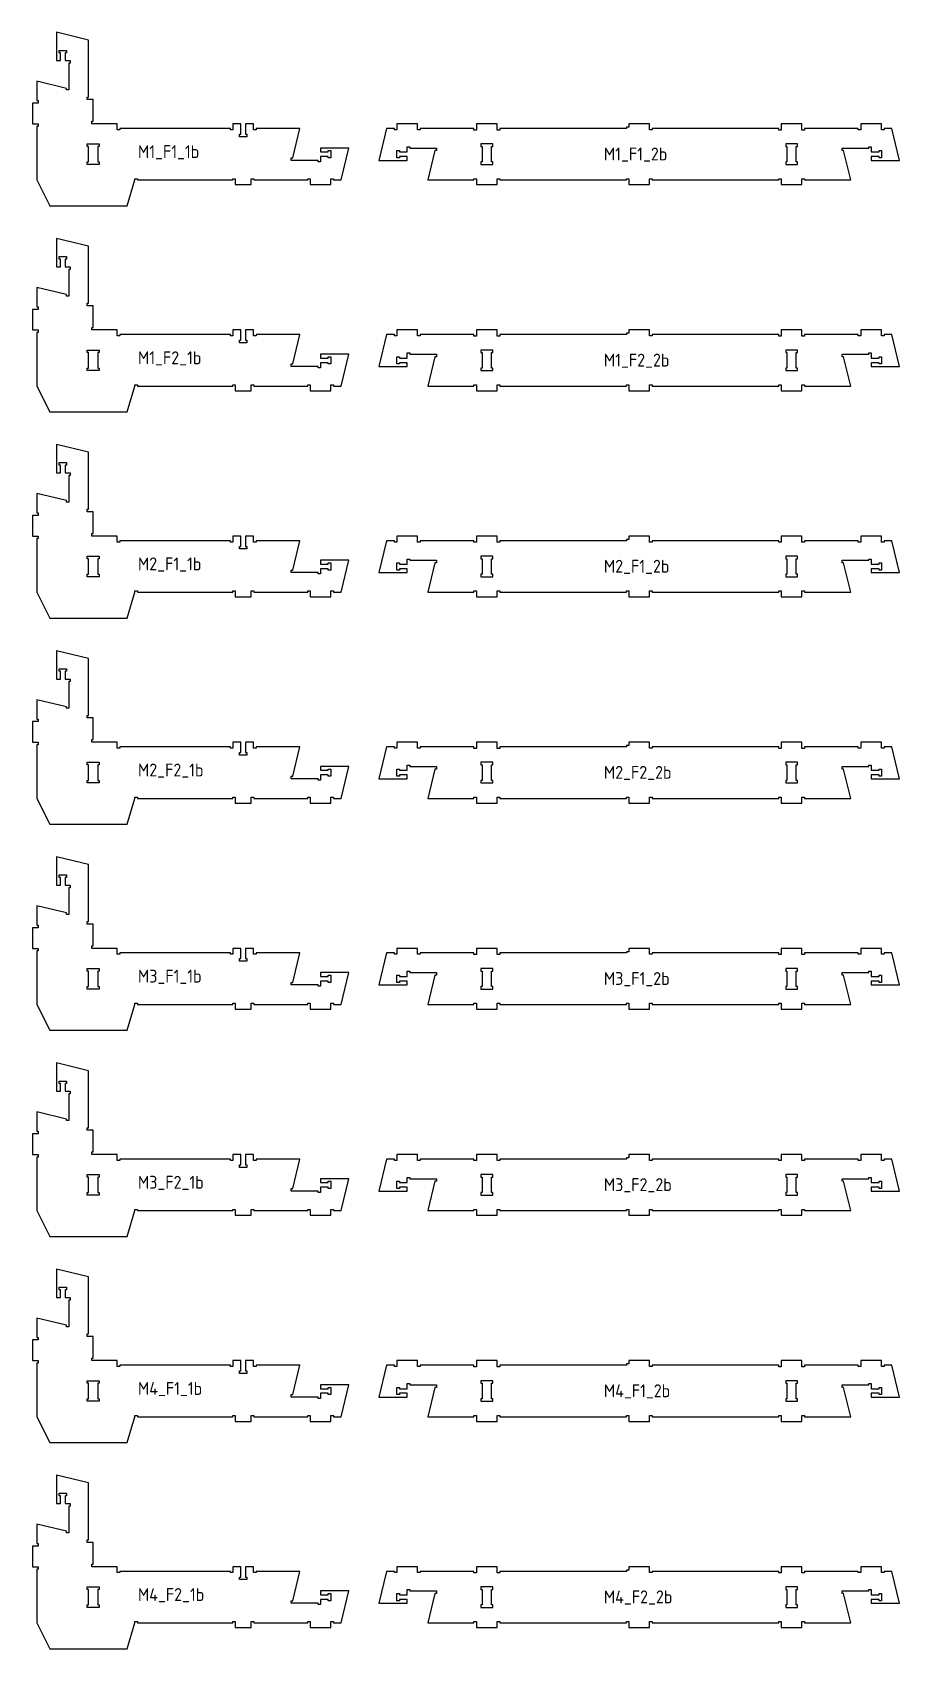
# Model space of a CAD drawing. Header units: millimetres. Extents: x -30325 to 14169, y -12596 to 6470.
# Drawn here: x -245 to 3119, y -5141 to 1132 of the extents above; entities that cross this region are included whole.
import ezdxf

# ---------------------------------------------------------------- set-up
doc = ezdxf.new("R2010")
doc.units = ezdxf.units.MM
doc.header["$MEASUREMENT"] = 0
doc.layers.add('freeswerk_CODES', color=50, linetype='Continuous')

msp = doc.modelspace()

# ---------------------------------------------------------------- linework, layer by layer
for points in [[(872.6, 667.7), (902.6, 667.7), (902.6, 672.7), (912.6, 672.7), (912.6, 644.7), (902.6, 644.7), (902.6, 649.7), (872.6, 649.7), (872.6, 629.7), (862.6, 629.7), (862.6, 634.7), (759, 634.7), (759, 644.7), (765, 644.7), (792.6, 758.7), (622.6, 758.7), (622.6, 753.7), (612.6, 753.7), (612.6, 776.7), (581.6, 776.7), (581.6, 736.7), (586.6, 736.7), (586.6, 726.7), (558.6, 726.7), (558.6, 736.7), (563.6, 736.7), (563.6, 776.7), (532.6, 776.7), (532.6, 753.7), (522.6, 753.7), (522.6, 758.7), (93.6, 758.7), (93.6, 753.7), (83.6, 753.7), (83.6, 776.7), (-14.4, 776.7), (-14.4, 786.7), (-9.4, 786.7), (-9.4, 870.7), (-32.4, 870.7), (-32.4, 880.7), (-27.4, 880.7), (-27.4, 1101.8), (-151.4, 1131.8), (-151.4, 1021.8), (-136.4, 1021.8), (-136.4, 1051.8), (-141.4, 1051.8), (-141.4, 1061.8), (-113.4, 1061.8), (-113.4, 1051.8), (-118.4, 1051.8), (-118.4, 1021.8), (-98.4, 1021.8), (-98.4, 1011.8), (-103.4, 1011.8), (-103.4, 908.3), (-113.4, 908.3), (-113.4, 914.2), (-227.4, 941.8), (-227.4, 866.7), (-222.4, 866.7), (-222.4, 856.7), (-245.4, 856.7), (-245.4, 776.7), (-222.4, 776.7), (-222.4, 766.7), (-227.4, 766.7), (-227.4, 558.7), (-177.4, 458.7), (122.6, 458.7), (152.6, 558.7), (152.6, 563.7), (162.6, 563.7), (162.6, 558.7), (531.6, 558.7), (531.6, 563.7), (541.6, 563.7), (541.6, 540.7), (603.6, 540.7), (603.6, 563.7), (613.6, 563.7), (613.6, 558.7), (822.6, 558.7), (822.6, 563.7), (832.6, 563.7), (832.6, 540.7), (912.6, 540.7), (912.6, 563.7), (922.6, 563.7), (922.6, 558.7), (952.6, 558.7), (982.6, 682.7), (872.6, 682.7)], [(-27.4, 688.7), (-32.4, 688.7), (-32.4, 698.7), (13.6, 698.7), (13.6, 688.7), (8.6, 688.7), (8.6, 628.7), (13.6, 628.7), (13.6, 618.7), (-32.4, 618.7), (-32.4, 628.7), (-27.4, 628.7)], [(1494.5, 618.7), (1540.5, 618.7), (1540.5, 628.7), (1535.5, 628.7), (1535.5, 688.7), (1540.5, 688.7), (1540.5, 698.7), (1494.5, 698.7), (1494.5, 688.7), (1499.5, 688.7), (1499.5, 628.7), (1494.5, 628.7)], [(2681.5, 688.7), (2681.5, 628.7), (2676.5, 628.7), (2676.5, 618.7), (2722.5, 618.7), (2722.5, 628.7), (2717.5, 628.7), (2717.5, 688.7), (2722.5, 688.7), (2722.5, 698.7), (2676.5, 698.7), (2676.5, 688.7)], [(872.6, -132.3), (902.6, -132.3), (902.6, -127.3), (912.6, -127.3), (912.6, -155.3), (902.6, -155.3), (902.6, -150.3), (872.6, -150.3), (872.6, -170.3), (862.6, -170.3), (862.6, -165.3), (759, -165.3), (759, -155.3), (765, -155.3), (792.6, -41.3), (622.6, -41.3), (622.6, -46.3), (612.6, -46.3), (612.6, -23.3), (581.6, -23.3), (581.6, -63.3), (586.6, -63.3), (586.6, -73.3), (558.6, -73.3), (558.6, -63.3), (563.6, -63.3), (563.6, -23.3), (532.6, -23.3), (532.6, -46.3), (522.6, -46.3), (522.6, -41.3), (93.6, -41.3), (93.6, -46.3), (83.6, -46.3), (83.6, -23.3), (-14.4, -23.3), (-14.4, -13.3), (-9.4, -13.3), (-9.4, 70.7), (-32.4, 70.7), (-32.4, 80.7), (-27.4, 80.7), (-27.4, 301.8), (-151.4, 331.8), (-151.4, 221.8), (-136.4, 221.8), (-136.4, 251.8), (-141.4, 251.8), (-141.4, 261.8), (-113.4, 261.8), (-113.4, 251.8), (-118.4, 251.8), (-118.4, 221.8), (-98.4, 221.8), (-98.4, 211.8), (-103.4, 211.8), (-103.4, 108.3), (-113.4, 108.3), (-113.4, 114.2), (-227.4, 141.8), (-227.4, 66.7), (-222.4, 66.7), (-222.4, 56.7), (-245.4, 56.7), (-245.4, -23.3), (-222.4, -23.3), (-222.4, -33.3), (-227.4, -33.3), (-227.4, -241.3), (-177.4, -341.3), (122.6, -341.3), (152.6, -241.3), (152.6, -236.3), (162.6, -236.3), (162.6, -241.3), (531.6, -241.3), (531.6, -236.3), (541.6, -236.3), (541.6, -259.3), (603.6, -259.3), (603.6, -236.3), (613.6, -236.3), (613.6, -241.3), (822.6, -241.3), (822.6, -236.3), (832.6, -236.3), (832.6, -259.3), (912.6, -259.3), (912.6, -236.3), (922.6, -236.3), (922.6, -241.3), (952.6, -241.3), (982.6, -117.3), (872.6, -117.3)], [(-27.4, -111.3), (-32.4, -111.3), (-32.4, -101.3), (13.6, -101.3), (13.6, -111.3), (8.6, -111.3), (8.6, -171.3), (13.6, -171.3), (13.6, -181.3), (-32.4, -181.3), (-32.4, -171.3), (-27.4, -171.3)], [(1494.5, -181.3), (1540.5, -181.3), (1540.5, -171.3), (1535.5, -171.3), (1535.5, -111.3), (1540.5, -111.3), (1540.5, -101.3), (1494.5, -101.3), (1494.5, -111.3), (1499.5, -111.3), (1499.5, -171.3), (1494.5, -171.3)], [(2681.5, -111.3), (2681.5, -171.3), (2676.5, -171.3), (2676.5, -181.3), (2722.5, -181.3), (2722.5, -171.3), (2717.5, -171.3), (2717.5, -111.3), (2722.5, -111.3), (2722.5, -101.3), (2676.5, -101.3), (2676.5, -111.3)], [(872.6, -932.3), (902.6, -932.3), (902.6, -927.3), (912.6, -927.3), (912.6, -955.3), (902.6, -955.3), (902.6, -950.3), (872.6, -950.3), (872.6, -970.3), (862.6, -970.3), (862.6, -965.3), (759, -965.3), (759, -955.3), (765, -955.3), (792.6, -841.3), (622.6, -841.3), (622.6, -846.3), (612.6, -846.3), (612.6, -823.3), (581.6, -823.3), (581.6, -863.3), (586.6, -863.3), (586.6, -873.3), (558.6, -873.3), (558.6, -863.3), (563.6, -863.3), (563.6, -823.3), (532.6, -823.3), (532.6, -846.3), (522.6, -846.3), (522.6, -841.3), (93.6, -841.3), (93.6, -846.3), (83.6, -846.3), (83.6, -823.3), (-14.4, -823.3), (-14.4, -813.3), (-9.4, -813.3), (-9.4, -729.3), (-32.4, -729.3), (-32.4, -719.3), (-27.4, -719.3), (-27.4, -498.2), (-151.4, -468.2), (-151.4, -578.2), (-136.4, -578.2), (-136.4, -548.2), (-141.4, -548.2), (-141.4, -538.2), (-113.4, -538.2), (-113.4, -548.2), (-118.4, -548.2), (-118.4, -578.2), (-98.4, -578.2), (-98.4, -588.2), (-103.4, -588.2), (-103.4, -691.7), (-113.4, -691.7), (-113.4, -685.8), (-227.4, -658.2), (-227.4, -733.3), (-222.4, -733.3), (-222.4, -743.3), (-245.4, -743.3), (-245.4, -823.3), (-222.4, -823.3), (-222.4, -833.3), (-227.4, -833.3), (-227.4, -1041.3), (-177.4, -1141.3), (122.6, -1141.3), (152.6, -1041.3), (152.6, -1036.3), (162.6, -1036.3), (162.6, -1041.3), (531.6, -1041.3), (531.6, -1036.3), (541.6, -1036.3), (541.6, -1059.3), (603.6, -1059.3), (603.6, -1036.3), (613.6, -1036.3), (613.6, -1041.3), (822.6, -1041.3), (822.6, -1036.3), (832.6, -1036.3), (832.6, -1059.3), (912.6, -1059.3), (912.6, -1036.3), (922.6, -1036.3), (922.6, -1041.3), (952.6, -1041.3), (982.6, -917.3), (872.6, -917.3)], [(-27.4, -911.3), (-32.4, -911.3), (-32.4, -901.3), (13.6, -901.3), (13.6, -911.3), (8.6, -911.3), (8.6, -971.3), (13.6, -971.3), (13.6, -981.3), (-32.4, -981.3), (-32.4, -971.3), (-27.4, -971.3)], [(1494.5, -981.3), (1540.5, -981.3), (1540.5, -971.3), (1535.5, -971.3), (1535.5, -911.3), (1540.5, -911.3), (1540.5, -901.3), (1494.5, -901.3), (1494.5, -911.3), (1499.5, -911.3), (1499.5, -971.3), (1494.5, -971.3)], [(2681.5, -911.3), (2681.5, -971.3), (2676.5, -971.3), (2676.5, -981.3), (2722.5, -981.3), (2722.5, -971.3), (2717.5, -971.3), (2717.5, -911.3), (2722.5, -911.3), (2722.5, -901.3), (2676.5, -901.3), (2676.5, -911.3)], [(872.6, -1732.3), (902.6, -1732.3), (902.6, -1727.3), (912.6, -1727.3), (912.6, -1755.3), (902.6, -1755.3), (902.6, -1750.3), (872.6, -1750.3), (872.6, -1770.3), (862.6, -1770.3), (862.6, -1765.3), (759, -1765.3), (759, -1755.3), (765, -1755.3), (792.6, -1641.3), (622.6, -1641.3), (622.6, -1646.3), (612.6, -1646.3), (612.6, -1623.3), (581.6, -1623.3), (581.6, -1663.3), (586.6, -1663.3), (586.6, -1673.3), (558.6, -1673.3), (558.6, -1663.3), (563.6, -1663.3), (563.6, -1623.3), (532.6, -1623.3), (532.6, -1646.3), (522.6, -1646.3), (522.6, -1641.3), (93.6, -1641.3), (93.6, -1646.3), (83.6, -1646.3), (83.6, -1623.3), (-14.4, -1623.3), (-14.4, -1613.3), (-9.4, -1613.3), (-9.4, -1529.3), (-32.4, -1529.3), (-32.4, -1519.3), (-27.4, -1519.3), (-27.4, -1298.2), (-151.4, -1268.2), (-151.4, -1378.2), (-136.4, -1378.2), (-136.4, -1348.2), (-141.4, -1348.2), (-141.4, -1338.2), (-113.4, -1338.2), (-113.4, -1348.2), (-118.4, -1348.2), (-118.4, -1378.2), (-98.4, -1378.2), (-98.4, -1388.2), (-103.4, -1388.2), (-103.4, -1491.7), (-113.4, -1491.7), (-113.4, -1485.8), (-227.4, -1458.2), (-227.4, -1533.3), (-222.4, -1533.3), (-222.4, -1543.3), (-245.4, -1543.3), (-245.4, -1623.3), (-222.4, -1623.3), (-222.4, -1633.3), (-227.4, -1633.3), (-227.4, -1841.3), (-177.4, -1941.3), (122.6, -1941.3), (152.6, -1841.3), (152.6, -1836.3), (162.6, -1836.3), (162.6, -1841.3), (531.6, -1841.3), (531.6, -1836.3), (541.6, -1836.3), (541.6, -1859.3), (603.6, -1859.3), (603.6, -1836.3), (613.6, -1836.3), (613.6, -1841.3), (822.6, -1841.3), (822.6, -1836.3), (832.6, -1836.3), (832.6, -1859.3), (912.6, -1859.3), (912.6, -1836.3), (922.6, -1836.3), (922.6, -1841.3), (952.6, -1841.3), (982.6, -1717.3), (872.6, -1717.3)], [(-27.4, -1711.3), (-32.4, -1711.3), (-32.4, -1701.3), (13.6, -1701.3), (13.6, -1711.3), (8.6, -1711.3), (8.6, -1771.3), (13.6, -1771.3), (13.6, -1781.3), (-32.4, -1781.3), (-32.4, -1771.3), (-27.4, -1771.3)], [(1494.5, -1781.3), (1540.5, -1781.3), (1540.5, -1771.3), (1535.5, -1771.3), (1535.5, -1711.3), (1540.5, -1711.3), (1540.5, -1701.3), (1494.5, -1701.3), (1494.5, -1711.3), (1499.5, -1711.3), (1499.5, -1771.3), (1494.5, -1771.3)], [(2681.5, -1711.3), (2681.5, -1771.3), (2676.5, -1771.3), (2676.5, -1781.3), (2722.5, -1781.3), (2722.5, -1771.3), (2717.5, -1771.3), (2717.5, -1711.3), (2722.5, -1711.3), (2722.5, -1701.3), (2676.5, -1701.3), (2676.5, -1711.3)], [(872.6, -2532.3), (902.6, -2532.3), (902.6, -2527.3), (912.6, -2527.3), (912.6, -2555.3), (902.6, -2555.3), (902.6, -2550.3), (872.6, -2550.3), (872.6, -2570.3), (862.6, -2570.3), (862.6, -2565.3), (759, -2565.3), (759, -2555.3), (765, -2555.3), (792.6, -2441.3), (622.6, -2441.3), (622.6, -2446.3), (612.6, -2446.3), (612.6, -2423.3), (581.6, -2423.3), (581.6, -2463.3), (586.6, -2463.3), (586.6, -2473.3), (558.6, -2473.3), (558.6, -2463.3), (563.6, -2463.3), (563.6, -2423.3), (532.6, -2423.3), (532.6, -2446.3), (522.6, -2446.3), (522.6, -2441.3), (93.6, -2441.3), (93.6, -2446.3), (83.6, -2446.3), (83.6, -2423.3), (-14.4, -2423.3), (-14.4, -2413.3), (-9.4, -2413.3), (-9.4, -2329.3), (-32.4, -2329.3), (-32.4, -2319.3), (-27.4, -2319.3), (-27.4, -2098.2), (-151.4, -2068.2), (-151.4, -2178.2), (-136.4, -2178.2), (-136.4, -2148.2), (-141.4, -2148.2), (-141.4, -2138.2), (-113.4, -2138.2), (-113.4, -2148.2), (-118.4, -2148.2), (-118.4, -2178.2), (-98.4, -2178.2), (-98.4, -2188.2), (-103.4, -2188.2), (-103.4, -2291.7), (-113.4, -2291.7), (-113.4, -2285.8), (-227.4, -2258.2), (-227.4, -2333.3), (-222.4, -2333.3), (-222.4, -2343.3), (-245.4, -2343.3), (-245.4, -2423.3), (-222.4, -2423.3), (-222.4, -2433.3), (-227.4, -2433.3), (-227.4, -2641.3), (-177.4, -2741.3), (122.6, -2741.3), (152.6, -2641.3), (152.6, -2636.3), (162.6, -2636.3), (162.6, -2641.3), (531.6, -2641.3), (531.6, -2636.3), (541.6, -2636.3), (541.6, -2659.3), (603.6, -2659.3), (603.6, -2636.3), (613.6, -2636.3), (613.6, -2641.3), (822.6, -2641.3), (822.6, -2636.3), (832.6, -2636.3), (832.6, -2659.3), (912.6, -2659.3), (912.6, -2636.3), (922.6, -2636.3), (922.6, -2641.3), (952.6, -2641.3), (982.6, -2517.3), (872.6, -2517.3)], [(-27.4, -2511.3), (-32.4, -2511.3), (-32.4, -2501.3), (13.6, -2501.3), (13.6, -2511.3), (8.6, -2511.3), (8.6, -2571.3), (13.6, -2571.3), (13.6, -2581.3), (-32.4, -2581.3), (-32.4, -2571.3), (-27.4, -2571.3)], [(1494.5, -2581.3), (1540.5, -2581.3), (1540.5, -2571.3), (1535.5, -2571.3), (1535.5, -2511.3), (1540.5, -2511.3), (1540.5, -2501.3), (1494.5, -2501.3), (1494.5, -2511.3), (1499.5, -2511.3), (1499.5, -2571.3), (1494.5, -2571.3)], [(2681.5, -2511.3), (2681.5, -2571.3), (2676.5, -2571.3), (2676.5, -2581.3), (2722.5, -2581.3), (2722.5, -2571.3), (2717.5, -2571.3), (2717.5, -2511.3), (2722.5, -2511.3), (2722.5, -2501.3), (2676.5, -2501.3), (2676.5, -2511.3)], [(872.6, -3332.3), (902.6, -3332.3), (902.6, -3327.3), (912.6, -3327.3), (912.6, -3355.3), (902.6, -3355.3), (902.6, -3350.3), (872.6, -3350.3), (872.6, -3370.3), (862.6, -3370.3), (862.6, -3365.3), (759, -3365.3), (759, -3355.3), (765, -3355.3), (792.6, -3241.3), (622.6, -3241.3), (622.6, -3246.3), (612.6, -3246.3), (612.6, -3223.3), (581.6, -3223.3), (581.6, -3263.3), (586.6, -3263.3), (586.6, -3273.3), (558.6, -3273.3), (558.6, -3263.3), (563.6, -3263.3), (563.6, -3223.3), (532.6, -3223.3), (532.6, -3246.3), (522.6, -3246.3), (522.6, -3241.3), (93.6, -3241.3), (93.6, -3246.3), (83.6, -3246.3), (83.6, -3223.3), (-14.4, -3223.3), (-14.4, -3213.3), (-9.4, -3213.3), (-9.4, -3129.3), (-32.4, -3129.3), (-32.4, -3119.3), (-27.4, -3119.3), (-27.4, -2898.2), (-151.4, -2868.2), (-151.4, -2978.2), (-136.4, -2978.2), (-136.4, -2948.2), (-141.4, -2948.2), (-141.4, -2938.2), (-113.4, -2938.2), (-113.4, -2948.2), (-118.4, -2948.2), (-118.4, -2978.2), (-98.4, -2978.2), (-98.4, -2988.2), (-103.4, -2988.2), (-103.4, -3091.7), (-113.4, -3091.7), (-113.4, -3085.8), (-227.4, -3058.2), (-227.4, -3133.3), (-222.4, -3133.3), (-222.4, -3143.3), (-245.4, -3143.3), (-245.4, -3223.3), (-222.4, -3223.3), (-222.4, -3233.3), (-227.4, -3233.3), (-227.4, -3441.3), (-177.4, -3541.3), (122.6, -3541.3), (152.6, -3441.3), (152.6, -3436.3), (162.6, -3436.3), (162.6, -3441.3), (531.6, -3441.3), (531.6, -3436.3), (541.6, -3436.3), (541.6, -3459.3), (603.6, -3459.3), (603.6, -3436.3), (613.6, -3436.3), (613.6, -3441.3), (822.6, -3441.3), (822.6, -3436.3), (832.6, -3436.3), (832.6, -3459.3), (912.6, -3459.3), (912.6, -3436.3), (922.6, -3436.3), (922.6, -3441.3), (952.6, -3441.3), (982.6, -3317.3), (872.6, -3317.3)], [(-27.4, -3311.3), (-32.4, -3311.3), (-32.4, -3301.3), (13.6, -3301.3), (13.6, -3311.3), (8.6, -3311.3), (8.6, -3371.3), (13.6, -3371.3), (13.6, -3381.3), (-32.4, -3381.3), (-32.4, -3371.3), (-27.4, -3371.3)], [(1494.5, -3381.3), (1540.5, -3381.3), (1540.5, -3371.3), (1535.5, -3371.3), (1535.5, -3311.3), (1540.5, -3311.3), (1540.5, -3301.3), (1494.5, -3301.3), (1494.5, -3311.3), (1499.5, -3311.3), (1499.5, -3371.3), (1494.5, -3371.3)], [(2681.5, -3311.3), (2681.5, -3371.3), (2676.5, -3371.3), (2676.5, -3381.3), (2722.5, -3381.3), (2722.5, -3371.3), (2717.5, -3371.3), (2717.5, -3311.3), (2722.5, -3311.3), (2722.5, -3301.3), (2676.5, -3301.3), (2676.5, -3311.3)], [(872.6, -4132.3), (902.6, -4132.3), (902.6, -4127.3), (912.6, -4127.3), (912.6, -4155.3), (902.6, -4155.3), (902.6, -4150.3), (872.6, -4150.3), (872.6, -4170.3), (862.6, -4170.3), (862.6, -4165.3), (759, -4165.3), (759, -4155.3), (765, -4155.3), (792.6, -4041.3), (622.6, -4041.3), (622.6, -4046.3), (612.6, -4046.3), (612.6, -4023.3), (581.6, -4023.3), (581.6, -4063.3), (586.6, -4063.3), (586.6, -4073.3), (558.6, -4073.3), (558.6, -4063.3), (563.6, -4063.3), (563.6, -4023.3), (532.6, -4023.3), (532.6, -4046.3), (522.6, -4046.3), (522.6, -4041.3), (93.6, -4041.3), (93.6, -4046.3), (83.6, -4046.3), (83.6, -4023.3), (-14.4, -4023.3), (-14.4, -4013.3), (-9.4, -4013.3), (-9.4, -3929.3), (-32.4, -3929.3), (-32.4, -3919.3), (-27.4, -3919.3), (-27.4, -3698.2), (-151.4, -3668.2), (-151.4, -3778.2), (-136.4, -3778.2), (-136.4, -3748.2), (-141.4, -3748.2), (-141.4, -3738.2), (-113.4, -3738.2), (-113.4, -3748.2), (-118.4, -3748.2), (-118.4, -3778.2), (-98.4, -3778.2), (-98.4, -3788.2), (-103.4, -3788.2), (-103.4, -3891.7), (-113.4, -3891.7), (-113.4, -3885.8), (-227.4, -3858.2), (-227.4, -3933.3), (-222.4, -3933.3), (-222.4, -3943.3), (-245.4, -3943.3), (-245.4, -4023.3), (-222.4, -4023.3), (-222.4, -4033.3), (-227.4, -4033.3), (-227.4, -4241.3), (-177.4, -4341.3), (122.6, -4341.3), (152.6, -4241.3), (152.6, -4236.3), (162.6, -4236.3), (162.6, -4241.3), (531.6, -4241.3), (531.6, -4236.3), (541.6, -4236.3), (541.6, -4259.3), (603.6, -4259.3), (603.6, -4236.3), (613.6, -4236.3), (613.6, -4241.3), (822.6, -4241.3), (822.6, -4236.3), (832.6, -4236.3), (832.6, -4259.3), (912.6, -4259.3), (912.6, -4236.3), (922.6, -4236.3), (922.6, -4241.3), (952.6, -4241.3), (982.6, -4117.3), (872.6, -4117.3)], [(-27.4, -4111.3), (-32.4, -4111.3), (-32.4, -4101.3), (13.6, -4101.3), (13.6, -4111.3), (8.6, -4111.3), (8.6, -4171.3), (13.6, -4171.3), (13.6, -4181.3), (-32.4, -4181.3), (-32.4, -4171.3), (-27.4, -4171.3)], [(1494.5, -4181.3), (1540.5, -4181.3), (1540.5, -4171.3), (1535.5, -4171.3), (1535.5, -4111.3), (1540.5, -4111.3), (1540.5, -4101.3), (1494.5, -4101.3), (1494.5, -4111.3), (1499.5, -4111.3), (1499.5, -4171.3), (1494.5, -4171.3)], [(2681.5, -4111.3), (2681.5, -4171.3), (2676.5, -4171.3), (2676.5, -4181.3), (2722.5, -4181.3), (2722.5, -4171.3), (2717.5, -4171.3), (2717.5, -4111.3), (2722.5, -4111.3), (2722.5, -4101.3), (2676.5, -4101.3), (2676.5, -4111.3)], [(872.6, -4932.3), (902.6, -4932.3), (902.6, -4927.3), (912.6, -4927.3), (912.6, -4955.3), (902.6, -4955.3), (902.6, -4950.3), (872.6, -4950.3), (872.6, -4970.3), (862.6, -4970.3), (862.6, -4965.3), (759, -4965.3), (759, -4955.3), (765, -4955.3), (792.6, -4841.3), (622.6, -4841.3), (622.6, -4846.3), (612.6, -4846.3), (612.6, -4823.3), (581.6, -4823.3), (581.6, -4863.3), (586.6, -4863.3), (586.6, -4873.3), (558.6, -4873.3), (558.6, -4863.3), (563.6, -4863.3), (563.6, -4823.3), (532.6, -4823.3), (532.6, -4846.3), (522.6, -4846.3), (522.6, -4841.3), (93.6, -4841.3), (93.6, -4846.3), (83.6, -4846.3), (83.6, -4823.3), (-14.4, -4823.3), (-14.4, -4813.3), (-9.4, -4813.3), (-9.4, -4729.3), (-32.4, -4729.3), (-32.4, -4719.3), (-27.4, -4719.3), (-27.4, -4498.2), (-151.4, -4468.2), (-151.4, -4578.2), (-136.4, -4578.2), (-136.4, -4548.2), (-141.4, -4548.2), (-141.4, -4538.2), (-113.4, -4538.2), (-113.4, -4548.2), (-118.4, -4548.2), (-118.4, -4578.2), (-98.4, -4578.2), (-98.4, -4588.2), (-103.4, -4588.2), (-103.4, -4691.7), (-113.4, -4691.7), (-113.4, -4685.8), (-227.4, -4658.2), (-227.4, -4733.3), (-222.4, -4733.3), (-222.4, -4743.3), (-245.4, -4743.3), (-245.4, -4823.3), (-222.4, -4823.3), (-222.4, -4833.3), (-227.4, -4833.3), (-227.4, -5041.3), (-177.4, -5141.3), (122.6, -5141.3), (152.6, -5041.3), (152.6, -5036.3), (162.6, -5036.3), (162.6, -5041.3), (531.6, -5041.3), (531.6, -5036.3), (541.6, -5036.3), (541.6, -5059.3), (603.6, -5059.3), (603.6, -5036.3), (613.6, -5036.3), (613.6, -5041.3), (822.6, -5041.3), (822.6, -5036.3), (832.6, -5036.3), (832.6, -5059.3), (912.6, -5059.3), (912.6, -5036.3), (922.6, -5036.3), (922.6, -5041.3), (952.6, -5041.3), (982.6, -4917.3), (872.6, -4917.3)], [(-27.4, -4911.3), (-32.4, -4911.3), (-32.4, -4901.3), (13.6, -4901.3), (13.6, -4911.3), (8.6, -4911.3), (8.6, -4971.3), (13.6, -4971.3), (13.6, -4981.3), (-32.4, -4981.3), (-32.4, -4971.3), (-27.4, -4971.3)], [(1494.5, -4981.3), (1540.5, -4981.3), (1540.5, -4971.3), (1535.5, -4971.3), (1535.5, -4911.3), (1540.5, -4911.3), (1540.5, -4901.3), (1494.5, -4901.3), (1494.5, -4911.3), (1499.5, -4911.3), (1499.5, -4971.3), (1494.5, -4971.3)], [(2681.5, -4911.3), (2681.5, -4971.3), (2676.5, -4971.3), (2676.5, -4981.3), (2722.5, -4981.3), (2722.5, -4971.3), (2717.5, -4971.3), (2717.5, -4911.3), (2722.5, -4911.3), (2722.5, -4901.3), (2676.5, -4901.3), (2676.5, -4911.3)]]:
    msp.add_lwpolyline(points, close=True)
for points in [[(2659.5, 776.7), (2659.5, 752.7), (2649.5, 752.7), (2649.5, 758.7), (2158.5, 758.7), (2158.5, 753.7), (2148.5, 753.7), (2148.5, 776.7), (2068.5, 776.7), (2068.5, 763.7), (2058.5, 763.7), (2058.5, 758.7), (1567.5, 758.7), (1567.5, 752.7), (1557.5, 752.7), (1557.5, 776.7), (1477.5, 776.7), (1477.5, 752.7), (1467.5, 752.7), (1467.5, 758.7), (1258.8, 758.7), (1258.8, 753.7), (1248.8, 753.7), (1248.8, 776.7), (1168.8, 776.7), (1168.8, 753.7), (1158.8, 753.7), (1158.8, 758.7), (1128.5, 758.7), (1098.5, 634.7), (1208.5, 634.7), (1208.5, 649.7), (1178.5, 649.7), (1178.5, 644.7), (1168.5, 644.7), (1168.5, 672.7), (1178.5, 672.7), (1178.5, 667.7), (1208.5, 667.7), (1208.5, 687.7), (1218.5, 687.7), (1218.5, 682.7), (1322.1, 682.7), (1322.1, 672.7), (1316.1, 672.7), (1288.5, 558.7), (1467.5, 558.7), (1467.5, 563.7), (1477.5, 563.7), (1477.5, 540.7), (1557.5, 540.7), (1557.5, 563.7), (1567.5, 563.7), (1567.5, 558.7), (2058.5, 558.7), (2058.5, 563.7), (2068.5, 563.7), (2068.5, 540.7), (2148.5, 540.7), (2148.5, 563.7), (2158.5, 563.7), (2158.5, 558.7), (2649.5, 558.7), (2649.5, 563.7), (2659.5, 563.7), (2659.5, 540.7), (2739.5, 540.7), (2739.5, 563.7), (2749.5, 563.7), (2749.5, 558.7), (2928.6, 558.7), (2901, 672.7), (2895.1, 672.7), (2895.1, 682.7), (2998.6, 682.7), (2998.6, 687.7), (3008.6, 687.7), (3008.6, 667.7), (3038.6, 667.7), (3038.6, 672.7), (3048.6, 672.7), (3048.6, 644.7)], [(3048.6, 644.7), (3038.6, 644.7), (3038.6, 649.7), (3008.6, 649.7), (3008.6, 634.7), (3118.6, 634.7), (3088.2, 758.7), (3058.2, 758.7), (3058.2, 753.7), (3048.2, 753.7), (3048.2, 776.7), (2968.2, 776.7), (2968.2, 753.7), (2958.2, 753.7), (2958.2, 758.7), (2749.5, 758.7), (2749.5, 752.7), (2739.5, 752.7), (2739.5, 776.7), (2659.5, 776.7)], [(2659.5, -23.3), (2659.5, -47.3), (2649.5, -47.3), (2649.5, -41.3), (2158.5, -41.3), (2158.5, -46.3), (2148.5, -46.3), (2148.5, -23.3), (2068.5, -23.3), (2068.5, -36.3), (2058.5, -36.3), (2058.5, -41.3), (1567.5, -41.3), (1567.5, -47.3), (1557.5, -47.3), (1557.5, -23.3), (1477.5, -23.3), (1477.5, -47.3), (1467.5, -47.3), (1467.5, -41.3), (1258.8, -41.3), (1258.8, -46.3), (1248.8, -46.3), (1248.8, -23.3), (1168.8, -23.3), (1168.8, -46.3), (1158.8, -46.3), (1158.8, -41.3), (1128.5, -41.3), (1098.5, -165.3), (1208.5, -165.3), (1208.5, -150.3), (1178.5, -150.3), (1178.5, -155.3), (1168.5, -155.3), (1168.5, -127.3), (1178.5, -127.3), (1178.5, -132.3), (1208.5, -132.3), (1208.5, -112.3), (1218.5, -112.3), (1218.5, -117.3), (1322.1, -117.3), (1322.1, -127.3), (1316.1, -127.3), (1288.5, -241.3), (1467.5, -241.3), (1467.5, -236.3), (1477.5, -236.3), (1477.5, -259.3), (1557.5, -259.3), (1557.5, -236.3), (1567.5, -236.3), (1567.5, -241.3), (2058.5, -241.3), (2058.5, -236.3), (2068.5, -236.3), (2068.5, -259.3), (2148.5, -259.3), (2148.5, -236.3), (2158.5, -236.3), (2158.5, -241.3), (2649.5, -241.3), (2649.5, -236.3), (2659.5, -236.3), (2659.5, -259.3), (2739.5, -259.3), (2739.5, -236.3), (2749.5, -236.3), (2749.5, -241.3), (2928.6, -241.3), (2901, -127.3), (2895.1, -127.3), (2895.1, -117.3), (2998.6, -117.3), (2998.6, -112.3), (3008.6, -112.3), (3008.6, -132.3), (3038.6, -132.3), (3038.6, -127.3), (3048.6, -127.3), (3048.6, -155.3)], [(3048.6, -155.3), (3038.6, -155.3), (3038.6, -150.3), (3008.6, -150.3), (3008.6, -165.3), (3118.6, -165.3), (3088.2, -41.3), (3058.2, -41.3), (3058.2, -46.3), (3048.2, -46.3), (3048.2, -23.3), (2968.2, -23.3), (2968.2, -46.3), (2958.2, -46.3), (2958.2, -41.3), (2749.5, -41.3), (2749.5, -47.3), (2739.5, -47.3), (2739.5, -23.3), (2659.5, -23.3)], [(2659.5, -823.3), (2659.5, -847.3), (2649.5, -847.3), (2649.5, -841.3), (2158.5, -841.3), (2158.5, -846.3), (2148.5, -846.3), (2148.5, -823.3), (2068.5, -823.3), (2068.5, -836.3), (2058.5, -836.3), (2058.5, -841.3), (1567.5, -841.3), (1567.5, -847.3), (1557.5, -847.3), (1557.5, -823.3), (1477.5, -823.3), (1477.5, -847.3), (1467.5, -847.3), (1467.5, -841.3), (1258.8, -841.3), (1258.8, -846.3), (1248.8, -846.3), (1248.8, -823.3), (1168.8, -823.3), (1168.8, -846.3), (1158.8, -846.3), (1158.8, -841.3), (1128.5, -841.3), (1098.5, -965.3), (1208.5, -965.3), (1208.5, -950.3), (1178.5, -950.3), (1178.5, -955.3), (1168.5, -955.3), (1168.5, -927.3), (1178.5, -927.3), (1178.5, -932.3), (1208.5, -932.3), (1208.5, -912.3), (1218.5, -912.3), (1218.5, -917.3), (1322.1, -917.3), (1322.1, -927.3), (1316.1, -927.3), (1288.5, -1041.3), (1467.5, -1041.3), (1467.5, -1036.3), (1477.5, -1036.3), (1477.5, -1059.3), (1557.5, -1059.3), (1557.5, -1036.3), (1567.5, -1036.3), (1567.5, -1041.3), (2058.5, -1041.3), (2058.5, -1036.3), (2068.5, -1036.3), (2068.5, -1059.3), (2148.5, -1059.3), (2148.5, -1036.3), (2158.5, -1036.3), (2158.5, -1041.3), (2649.5, -1041.3), (2649.5, -1036.3), (2659.5, -1036.3), (2659.5, -1059.3), (2739.5, -1059.3), (2739.5, -1036.3), (2749.5, -1036.3), (2749.5, -1041.3), (2928.6, -1041.3), (2901, -927.3), (2895.1, -927.3), (2895.1, -917.3), (2998.6, -917.3), (2998.6, -912.3), (3008.6, -912.3), (3008.6, -932.3), (3038.6, -932.3), (3038.6, -927.3), (3048.6, -927.3), (3048.6, -955.3)], [(3048.6, -955.3), (3038.6, -955.3), (3038.6, -950.3), (3008.6, -950.3), (3008.6, -965.3), (3118.6, -965.3), (3088.2, -841.3), (3058.2, -841.3), (3058.2, -846.3), (3048.2, -846.3), (3048.2, -823.3), (2968.2, -823.3), (2968.2, -846.3), (2958.2, -846.3), (2958.2, -841.3), (2749.5, -841.3), (2749.5, -847.3), (2739.5, -847.3), (2739.5, -823.3), (2659.5, -823.3)], [(2659.5, -1623.3), (2659.5, -1647.3), (2649.5, -1647.3), (2649.5, -1641.3), (2158.5, -1641.3), (2158.5, -1646.3), (2148.5, -1646.3), (2148.5, -1623.3), (2068.5, -1623.3), (2068.5, -1636.3), (2058.5, -1636.3), (2058.5, -1641.3), (1567.5, -1641.3), (1567.5, -1647.3), (1557.5, -1647.3), (1557.5, -1623.3), (1477.5, -1623.3), (1477.5, -1647.3), (1467.5, -1647.3), (1467.5, -1641.3), (1258.8, -1641.3), (1258.8, -1646.3), (1248.8, -1646.3), (1248.8, -1623.3), (1168.8, -1623.3), (1168.8, -1646.3), (1158.8, -1646.3), (1158.8, -1641.3), (1128.5, -1641.3), (1098.5, -1765.3), (1208.5, -1765.3), (1208.5, -1750.3), (1178.5, -1750.3), (1178.5, -1755.3), (1168.5, -1755.3), (1168.5, -1727.3), (1178.5, -1727.3), (1178.5, -1732.3), (1208.5, -1732.3), (1208.5, -1712.3), (1218.5, -1712.3), (1218.5, -1717.3), (1322.1, -1717.3), (1322.1, -1727.3), (1316.1, -1727.3), (1288.5, -1841.3), (1467.5, -1841.3), (1467.5, -1836.3), (1477.5, -1836.3), (1477.5, -1859.3), (1557.5, -1859.3), (1557.5, -1836.3), (1567.5, -1836.3), (1567.5, -1841.3), (2058.5, -1841.3), (2058.5, -1836.3), (2068.5, -1836.3), (2068.5, -1859.3), (2148.5, -1859.3), (2148.5, -1836.3), (2158.5, -1836.3), (2158.5, -1841.3), (2649.5, -1841.3), (2649.5, -1836.3), (2659.5, -1836.3), (2659.5, -1859.3), (2739.5, -1859.3), (2739.5, -1836.3), (2749.5, -1836.3), (2749.5, -1841.3), (2928.6, -1841.3), (2901, -1727.3), (2895.1, -1727.3), (2895.1, -1717.3), (2998.6, -1717.3), (2998.6, -1712.3), (3008.6, -1712.3), (3008.6, -1732.3), (3038.6, -1732.3), (3038.6, -1727.3), (3048.6, -1727.3), (3048.6, -1755.3)], [(3048.6, -1755.3), (3038.6, -1755.3), (3038.6, -1750.3), (3008.6, -1750.3), (3008.6, -1765.3), (3118.6, -1765.3), (3088.2, -1641.3), (3058.2, -1641.3), (3058.2, -1646.3), (3048.2, -1646.3), (3048.2, -1623.3), (2968.2, -1623.3), (2968.2, -1646.3), (2958.2, -1646.3), (2958.2, -1641.3), (2749.5, -1641.3), (2749.5, -1647.3), (2739.5, -1647.3), (2739.5, -1623.3), (2659.5, -1623.3)], [(2659.5, -2423.3), (2659.5, -2447.3), (2649.5, -2447.3), (2649.5, -2441.3), (2158.5, -2441.3), (2158.5, -2446.3), (2148.5, -2446.3), (2148.5, -2423.3), (2068.5, -2423.3), (2068.5, -2436.3), (2058.5, -2436.3), (2058.5, -2441.3), (1567.5, -2441.3), (1567.5, -2447.3), (1557.5, -2447.3), (1557.5, -2423.3), (1477.5, -2423.3), (1477.5, -2447.3), (1467.5, -2447.3), (1467.5, -2441.3), (1258.8, -2441.3), (1258.8, -2446.3), (1248.8, -2446.3), (1248.8, -2423.3), (1168.8, -2423.3), (1168.8, -2446.3), (1158.8, -2446.3), (1158.8, -2441.3), (1128.5, -2441.3), (1098.5, -2565.3), (1208.5, -2565.3), (1208.5, -2550.3), (1178.5, -2550.3), (1178.5, -2555.3), (1168.5, -2555.3), (1168.5, -2527.3), (1178.5, -2527.3), (1178.5, -2532.3), (1208.5, -2532.3), (1208.5, -2512.3), (1218.5, -2512.3), (1218.5, -2517.3), (1322.1, -2517.3), (1322.1, -2527.3), (1316.1, -2527.3), (1288.5, -2641.3), (1467.5, -2641.3), (1467.5, -2636.3), (1477.5, -2636.3), (1477.5, -2659.3), (1557.5, -2659.3), (1557.5, -2636.3), (1567.5, -2636.3), (1567.5, -2641.3), (2058.5, -2641.3), (2058.5, -2636.3), (2068.5, -2636.3), (2068.5, -2659.3), (2148.5, -2659.3), (2148.5, -2636.3), (2158.5, -2636.3), (2158.5, -2641.3), (2649.5, -2641.3), (2649.5, -2636.3), (2659.5, -2636.3), (2659.5, -2659.3), (2739.5, -2659.3), (2739.5, -2636.3), (2749.5, -2636.3), (2749.5, -2641.3), (2928.6, -2641.3), (2901, -2527.3), (2895.1, -2527.3), (2895.1, -2517.3), (2998.6, -2517.3), (2998.6, -2512.3), (3008.6, -2512.3), (3008.6, -2532.3), (3038.6, -2532.3), (3038.6, -2527.3), (3048.6, -2527.3), (3048.6, -2555.3)], [(3048.6, -2555.3), (3038.6, -2555.3), (3038.6, -2550.3), (3008.6, -2550.3), (3008.6, -2565.3), (3118.6, -2565.3), (3088.2, -2441.3), (3058.2, -2441.3), (3058.2, -2446.3), (3048.2, -2446.3), (3048.2, -2423.3), (2968.2, -2423.3), (2968.2, -2446.3), (2958.2, -2446.3), (2958.2, -2441.3), (2749.5, -2441.3), (2749.5, -2447.3), (2739.5, -2447.3), (2739.5, -2423.3), (2659.5, -2423.3)], [(2659.5, -3223.3), (2659.5, -3247.3), (2649.5, -3247.3), (2649.5, -3241.3), (2158.5, -3241.3), (2158.5, -3246.3), (2148.5, -3246.3), (2148.5, -3223.3), (2068.5, -3223.3), (2068.5, -3236.3), (2058.5, -3236.3), (2058.5, -3241.3), (1567.5, -3241.3), (1567.5, -3247.3), (1557.5, -3247.3), (1557.5, -3223.3), (1477.5, -3223.3), (1477.5, -3247.3), (1467.5, -3247.3), (1467.5, -3241.3), (1258.8, -3241.3), (1258.8, -3246.3), (1248.8, -3246.3), (1248.8, -3223.3), (1168.8, -3223.3), (1168.8, -3246.3), (1158.8, -3246.3), (1158.8, -3241.3), (1128.5, -3241.3), (1098.5, -3365.3), (1208.5, -3365.3), (1208.5, -3350.3), (1178.5, -3350.3), (1178.5, -3355.3), (1168.5, -3355.3), (1168.5, -3327.3), (1178.5, -3327.3), (1178.5, -3332.3), (1208.5, -3332.3), (1208.5, -3312.3), (1218.5, -3312.3), (1218.5, -3317.3), (1322.1, -3317.3), (1322.1, -3327.3), (1316.1, -3327.3), (1288.5, -3441.3), (1467.5, -3441.3), (1467.5, -3436.3), (1477.5, -3436.3), (1477.5, -3459.3), (1557.5, -3459.3), (1557.5, -3436.3), (1567.5, -3436.3), (1567.5, -3441.3), (2058.5, -3441.3), (2058.5, -3436.3), (2068.5, -3436.3), (2068.5, -3459.3), (2148.5, -3459.3), (2148.5, -3436.3), (2158.5, -3436.3), (2158.5, -3441.3), (2649.5, -3441.3), (2649.5, -3436.3), (2659.5, -3436.3), (2659.5, -3459.3), (2739.5, -3459.3), (2739.5, -3436.3), (2749.5, -3436.3), (2749.5, -3441.3), (2928.6, -3441.3), (2901, -3327.3), (2895.1, -3327.3), (2895.1, -3317.3), (2998.6, -3317.3), (2998.6, -3312.3), (3008.6, -3312.3), (3008.6, -3332.3), (3038.6, -3332.3), (3038.6, -3327.3), (3048.6, -3327.3), (3048.6, -3355.3)], [(3048.6, -3355.3), (3038.6, -3355.3), (3038.6, -3350.3), (3008.6, -3350.3), (3008.6, -3365.3), (3118.6, -3365.3), (3088.2, -3241.3), (3058.2, -3241.3), (3058.2, -3246.3), (3048.2, -3246.3), (3048.2, -3223.3), (2968.2, -3223.3), (2968.2, -3246.3), (2958.2, -3246.3), (2958.2, -3241.3), (2749.5, -3241.3), (2749.5, -3247.3), (2739.5, -3247.3), (2739.5, -3223.3), (2659.5, -3223.3)], [(2659.5, -4023.3), (2659.5, -4047.3), (2649.5, -4047.3), (2649.5, -4041.3), (2158.5, -4041.3), (2158.5, -4046.3), (2148.5, -4046.3), (2148.5, -4023.3), (2068.5, -4023.3), (2068.5, -4036.3), (2058.5, -4036.3), (2058.5, -4041.3), (1567.5, -4041.3), (1567.5, -4047.3), (1557.5, -4047.3), (1557.5, -4023.3), (1477.5, -4023.3), (1477.5, -4047.3), (1467.5, -4047.3), (1467.5, -4041.3), (1258.8, -4041.3), (1258.8, -4046.3), (1248.8, -4046.3), (1248.8, -4023.3), (1168.8, -4023.3), (1168.8, -4046.3), (1158.8, -4046.3), (1158.8, -4041.3), (1128.5, -4041.3), (1098.5, -4165.3), (1208.5, -4165.3), (1208.5, -4150.3), (1178.5, -4150.3), (1178.5, -4155.3), (1168.5, -4155.3), (1168.5, -4127.3), (1178.5, -4127.3), (1178.5, -4132.3), (1208.5, -4132.3), (1208.5, -4112.3), (1218.5, -4112.3), (1218.5, -4117.3), (1322.1, -4117.3), (1322.1, -4127.3), (1316.1, -4127.3), (1288.5, -4241.3), (1467.5, -4241.3), (1467.5, -4236.3), (1477.5, -4236.3), (1477.5, -4259.3), (1557.5, -4259.3), (1557.5, -4236.3), (1567.5, -4236.3), (1567.5, -4241.3), (2058.5, -4241.3), (2058.5, -4236.3), (2068.5, -4236.3), (2068.5, -4259.3), (2148.5, -4259.3), (2148.5, -4236.3), (2158.5, -4236.3), (2158.5, -4241.3), (2649.5, -4241.3), (2649.5, -4236.3), (2659.5, -4236.3), (2659.5, -4259.3), (2739.5, -4259.3), (2739.5, -4236.3), (2749.5, -4236.3), (2749.5, -4241.3), (2928.6, -4241.3), (2901, -4127.3), (2895.1, -4127.3), (2895.1, -4117.3), (2998.6, -4117.3), (2998.6, -4112.3), (3008.6, -4112.3), (3008.6, -4132.3), (3038.6, -4132.3), (3038.6, -4127.3), (3048.6, -4127.3), (3048.6, -4155.3)], [(3048.6, -4155.3), (3038.6, -4155.3), (3038.6, -4150.3), (3008.6, -4150.3), (3008.6, -4165.3), (3118.6, -4165.3), (3088.2, -4041.3), (3058.2, -4041.3), (3058.2, -4046.3), (3048.2, -4046.3), (3048.2, -4023.3), (2968.2, -4023.3), (2968.2, -4046.3), (2958.2, -4046.3), (2958.2, -4041.3), (2749.5, -4041.3), (2749.5, -4047.3), (2739.5, -4047.3), (2739.5, -4023.3), (2659.5, -4023.3)], [(2659.5, -4823.3), (2659.5, -4847.3), (2649.5, -4847.3), (2649.5, -4841.3), (2158.5, -4841.3), (2158.5, -4846.3), (2148.5, -4846.3), (2148.5, -4823.3), (2068.5, -4823.3), (2068.5, -4836.3), (2058.5, -4836.3), (2058.5, -4841.3), (1567.5, -4841.3), (1567.5, -4847.3), (1557.5, -4847.3), (1557.5, -4823.3), (1477.5, -4823.3), (1477.5, -4847.3), (1467.5, -4847.3), (1467.5, -4841.3), (1258.8, -4841.3), (1258.8, -4846.3), (1248.8, -4846.3), (1248.8, -4823.3), (1168.8, -4823.3), (1168.8, -4846.3), (1158.8, -4846.3), (1158.8, -4841.3), (1128.5, -4841.3), (1098.5, -4965.3), (1208.5, -4965.3), (1208.5, -4950.3), (1178.5, -4950.3), (1178.5, -4955.3), (1168.5, -4955.3), (1168.5, -4927.3), (1178.5, -4927.3), (1178.5, -4932.3), (1208.5, -4932.3), (1208.5, -4912.3), (1218.5, -4912.3), (1218.5, -4917.3), (1322.1, -4917.3), (1322.1, -4927.3), (1316.1, -4927.3), (1288.5, -5041.3), (1467.5, -5041.3), (1467.5, -5036.3), (1477.5, -5036.3), (1477.5, -5059.3), (1557.5, -5059.3), (1557.5, -5036.3), (1567.5, -5036.3), (1567.5, -5041.3), (2058.5, -5041.3), (2058.5, -5036.3), (2068.5, -5036.3), (2068.5, -5059.3), (2148.5, -5059.3), (2148.5, -5036.3), (2158.5, -5036.3), (2158.5, -5041.3), (2649.5, -5041.3), (2649.5, -5036.3), (2659.5, -5036.3), (2659.5, -5059.3), (2739.5, -5059.3), (2739.5, -5036.3), (2749.5, -5036.3), (2749.5, -5041.3), (2928.6, -5041.3), (2901, -4927.3), (2895.1, -4927.3), (2895.1, -4917.3), (2998.6, -4917.3), (2998.6, -4912.3), (3008.6, -4912.3), (3008.6, -4932.3), (3038.6, -4932.3), (3038.6, -4927.3), (3048.6, -4927.3), (3048.6, -4955.3)], [(3048.6, -4955.3), (3038.6, -4955.3), (3038.6, -4950.3), (3008.6, -4950.3), (3008.6, -4965.3), (3118.6, -4965.3), (3088.2, -4841.3), (3058.2, -4841.3), (3058.2, -4846.3), (3048.2, -4846.3), (3048.2, -4823.3), (2968.2, -4823.3), (2968.2, -4846.3), (2958.2, -4846.3), (2958.2, -4841.3), (2749.5, -4841.3), (2749.5, -4847.3), (2739.5, -4847.3), (2739.5, -4823.3), (2659.5, -4823.3)]]:
    msp.add_lwpolyline(points)

# ---------------------------------------------------------------- texts
at = {"layer": 'freeswerk_CODES', "char_height": 50, "attachment_point": 1}
for s, insert in [('{\\Fiso|c0;M1_F1_1b}', (164.3, 693.7)), ('{\\Fiso|c0;M1_F1_2b}', (1971.5, 684.6)), ('{\\Fiso|c0;M1_F2_1b}', (164.3, -106.3)), ('{\\Fiso|c0;M1_F2_2b}', (1971.5, -115.4)), ('{\\Fiso|c0;M2_F1_1b}', (164.3, -906.3)), ('{\\Fiso|c0;M2_F1_2b}', (1971.5, -915.4)), ('{\\Fiso|c0;M2_F2_1b}', (164.3, -1706.3)), ('{\\Fiso|c0;M2_F2_2b}', (1971.5, -1715.4)), ('{\\Fiso|c0;M3_F1_1b}', (164.3, -2506.3)), ('{\\Fiso|c0;M3_F1_2b}', (1971.5, -2515.4)), ('{\\Fiso|c0;M3_F2_1b}', (164.3, -3306.3)), ('{\\Fiso|c0;M3_F2_2b}', (1971.5, -3315.4)), ('{\\Fiso|c0;M4_F1_1b}', (164.3, -4106.3)), ('{\\Fiso|c0;M4_F1_2b}', (1971.5, -4115.4)), ('{\\Fiso|c0;M4_F2_1b}', (164.3, -4906.3)), ('{\\Fiso|c0;M4_F2_2b}', (1971.5, -4915.4))]:
    msp.add_mtext_dynamic_manual_height_columns(s, width=318.081, gutter_width=1456.3, heights=[0], dxfattribs=dict(at, insert=insert))

doc.saveas('drawing.dxf')
